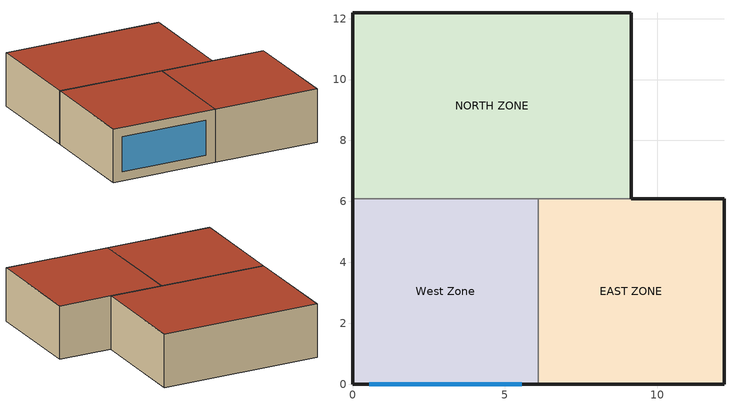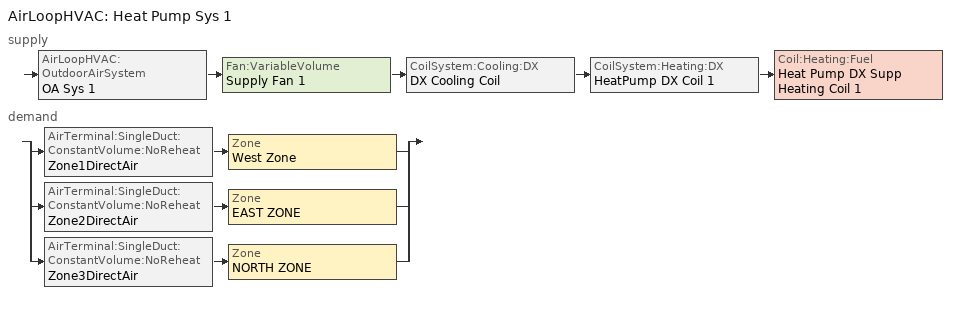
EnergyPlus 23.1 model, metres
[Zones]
West Zone
 floor adiabatic (FLOOR SLAB 8 IN): 0,0 0,6.1 6.1,6.1 6.1,0 z0
 wall outside (EXTWALL80): 0,6.1 0,0 6.1,0 z0:3.05
 wall to NORTH ZONE (PARTITION06): 6.1,6.1 0,6.1 z0:3.05
 wall to EAST ZONE (PARTITION06): 6.1,0 6.1,6.1 z0:3.05
 window (WIN-CON-LIGHT): 0.55,0 5.55,0 z0.5:2.5
 roof outside (ROOF34): 0,6.1 0,0 6.1,0 6.1,6.1 z3.05
EAST ZONE
 floor adiabatic (FLOOR SLAB 8 IN): 6.1,0 6.1,6.1 12.19,6.1 12.19,0 z0
 wall outside (EXTWALL80): 6.1,0 12.19,0 12.19,6.1 9.14,6.1 z0:3.05
 wall to NORTH ZONE (PARTITION06): 9.14,6.1 6.1,6.1 z0:3.05
 roof outside (ROOF34): 6.1,6.1 6.1,0 12.19,0 12.19,6.1 z3.05
NORTH ZONE
 floor adiabatic (FLOOR SLAB 8 IN): 0,6.1 0,12.19 9.14,12.19 9.14,6.1 z0
 wall outside (EXTWALL80): 9.14,6.1 9.14,12.19 0,12.19 0,6.1 z0:3.05
 roof outside (ROOF34): 0,12.19 0,6.1 9.14,6.1 9.14,12.19 z3.05
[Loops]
AirLoopHVAC 'Heat Pump Sys 1'
 supply: AirLoopHVAC:OutdoorAirSystem 'OA Sys 1' > Fan:VariableVolume 'Supply Fan 1' > CoilSystem:Cooling:DX 'DX Cooling Coil' > CoilSystem:Heating:DX 'HeatPump DX Coil 1' > Coil:Heating:Fuel 'Heat Pump DX Supp Heating Coil 1'
 demand: split
  | AirTerminal:SingleDuct:ConstantVolume:NoReheat 'Zone1DirectAir' > Zone 'West Zone'
  | AirTerminal:SingleDuct:ConstantVolume:NoReheat 'Zone2DirectAir' > Zone 'EAST ZONE'
  | AirTerminal:SingleDuct:ConstantVolume:NoReheat 'Zone3DirectAir' > Zone 'NORTH ZONE'
[Building]
NONE: North Axis {deg}=0; Terrain=Suburbs; Loads Convergence Tolerance Value {W}=0.04; Temperature Convergence Tolerance Value {deltaC}=0.4; Solar Distribution=FullInteriorAndExterior; Maximum Number of Warmup Days=25; Minimum Number of Warmup Days=6
[Site:Location]
CHICAGO_IL_USA TMY2-94846: Latitude {deg}=41.78; Longitude {deg}=-87.75; Time Zone {hr}=-6; Elevation {m}=190
[SizingPeriod:DesignDay] Day of Month=21; Humidity Condition Type=Wetbulb; Barometric Pressure {Pa}=99063; Rain Indicator=No; Snow Indicator=No; Daylight Saving Time Indicator=No; Solar Model Indicator=ASHRAEClearSky
Name | Month | Day Type | Maximum Dry-Bulb Temperature {C} | Daily Dry-Bulb Temperature Range {deltaC} | Wetbulb or DewPoint at Maximum Dry-Bulb {C} | Wind Speed {m/s} | Wind Direction {deg} | Sky Clearness
CHICAGO_IL_USA Annual Heating 99% Design Conditions DB | 1 | WinterDesignDay | -17.3 | 0 | -17.3 | 4.9 | 270 | 0
CHICAGO_IL_USA Annual Cooling 1% Design Conditions DB/MCWB | 7 | SummerDesignDay | 31.5 | 10.7 | 23 | 5.3 | 230 | 1
[Site:GroundTemperature:BuildingSurface]
20.03, 20.03, 20.13, 20.3, 20.43, 20.52, 20.62, 20.77, 20.78, 20.55, 20.44, 20.2
[Material] Thermal Absorptance=0.9
Name | Roughness | Thickness {m} | Conductivity {W/m-K} | Density {kg/m3} | Specific Heat {J/kg-K} | Solar Absorptance | Visible Absorptance
A1 - 1 IN STUCCO | Smooth | 0.0253898 | 0.691831 | 1858.142 | 836.8 | 0.92 | 0.92
C4 - 4 IN COMMON BRICK | Rough | 0.0614984 | 0.726422 | 1922.216 | 836.8 | 0.76 | 0.76
E1 - 3 / 4 IN PLASTER OR GYP BOARD | Smooth | 0.01905 | 0.726422 | 1601.846 | 836.8 | 0.92 | 0.92
C6 - 8 IN CLAY TILE | Smooth | 0.203302 | 0.570761 | 1121.292 | 836.8 | 0.82 | 0.82
C10 - 8 IN HW CONCRETE | MediumRough | 0.203302 | 1.729577 | 2242.585 | 836.8 | 0.65 | 0.65
E2 - 1 / 2 IN SLAG OR STONE | Rough | 0.0127102 | 1.435549 | 881.0155 | 1673.6 | 0.55 | 0.55
E3 - 3 / 8 IN FELT AND MEMBRANE | Rough | 0.00954024 | 0.190253 | 1121.292 | 1673.6 | 0.75 | 0.75
B5 - 1 IN DENSE INSULATION | VeryRough | 0.0253898 | 0.0432394 | 91.30524 | 836.8 | 0.5 | 0.5
C12 - 2 IN HW CONCRETE | MediumRough | 0.0509016 | 1.729577 | 2242.585 | 836.8 | 0.65 | 0.65
[WindowMaterial:Glazing]
WIN-LAY-GLASS-LIGHT: Optical Data Type=SpectralAverage; Thickness {m}=0.001; Solar Transmittance at Normal Incidence=0.9; Front Side Solar Reflectance at Normal Incidence=0.031; Back Side Solar Reflectance at Normal Incidence=0.031; Visible Transmittance at Normal Incidence=0.9; Front Side Visible Reflectance at Normal Incidence=0.05; Back Side Visible Reflectance at Normal Incidence=0.05; Infrared Transmittance at Normal Incidence=0; Front Side Infrared Hemispherical Emissivity=0.84; Back Side Infrared Hemispherical Emissivity=0.84; Conductivity {W/m-K}=1.2
[Construction]
EXTWALL80: A1 - 1 IN STUCCO, C4 - 4 IN COMMON BRICK, E1 - 3 / 4 IN PLASTER OR GYP BOARD
PARTITION06: E1 - 3 / 4 IN PLASTER OR GYP BOARD, C6 - 8 IN CLAY TILE, E1 - 3 / 4 IN PLASTER OR GYP BOARD
FLOOR SLAB 8 IN: C10 - 8 IN HW CONCRETE
ROOF34: E2 - 1 / 2 IN SLAG OR STONE, E3 - 3 / 8 IN FELT AND MEMBRANE, B5 - 1 IN DENSE INSULATION, C12 - 2 IN HW CONCRETE
WIN-CON-LIGHT: WIN-LAY-GLASS-LIGHT
[Zone] Type=1; Multiplier=1; Ceiling Height {m}=autocalculate; Volume {m3}=autocalculate
West Zone; EAST ZONE; NORTH ZONE
[People] Number of People Schedule=Office Occupancy; Number of People Calculation Method=people; Fraction Radiant=0.3; Activity Level Schedule=Activity Sch; Carbon Dioxide Generation Rate {m3/s-W}=3.82E-8; Mean Radiant Temperature Calculation Type=zoneaveraged; Work Efficiency Schedule=Work Eff Sch; Clothing Insulation Calculation Method=ClothingInsulationSchedule; Clothing Insulation Schedule=Clothing Sch; Air Velocity Schedule=Air Velo Sch; Thermal Comfort Model 1 Type=FANGER
Name | Zone or ZoneList or Space or SpaceList | Number of People
WestPeople | West Zone | 3
EastPeople | EAST ZONE | 3
NorthPeople | NORTH ZONE | 4
[Lights] Schedule=Office Lighting; Design Level Calculation Method=LightingLevel; Lighting Level {W}=2343; Return Air Fraction=0; Fraction Radiant=0.2; Fraction Visible=0.2; Fraction Replaceable=0
Name | Zone or ZoneList or Space or SpaceList
EAST ZONE Lights 1 | EAST ZONE
NORTH ZONE Lights 1 | NORTH ZONE
[ElectricEquipment] Schedule=Intermittent; Design Level Calculation Method=EquipmentLevel; Design Level {W}=0; Fraction Latent=0; Fraction Radiant=0.3; Fraction Lost=0
Name | Zone or ZoneList or Space or SpaceList
West Zone ElecEq 1 | West Zone
EAST ZONE ElecEq 1 | EAST ZONE
NORTH ZONE ElecEq 1 | NORTH ZONE
[ZoneInfiltration:DesignFlowRate] Design Flow Rate Calculation Method=AirChanges/Hour; Constant Term Coefficient=1
Name | Zone or ZoneList or Space or SpaceList | Air Changes per Hour {1/hr}
West Zone Inf | West Zone | 0.5
EAST ZONE Inf | EAST ZONE | 0.5
NORTH ZONE Inf | NORTH ZONE | 0.75
[DesignSpecification:OutdoorAir] Outdoor Air Method=flow/person; Outdoor Air Flow per Person {m3/s-person}=0.00944; Outdoor Air Flow per Zone Floor Area {m3/s-m2}=0; Outdoor Air Flow per Zone {m3/s}=0
SZ DSOA West Zone; SZ DSOA EAST ZONE; SZ DSOA NORTH ZONE
[Sizing:Zone] Zone Cooling Design Supply Air Temperature Input Method=SupplyAirTemperature; Zone Cooling Design Supply Air Temperature {C}=14; Zone Heating Design Supply Air Temperature Input Method=SupplyAirTemperature; Zone Heating Design Supply Air Temperature {C}=48; Zone Cooling Design Supply Air Humidity Ratio {kgWater/kgDryAir}=0.009; Zone Heating Design Supply Air Humidity Ratio {kgWater/kgDryAir}=0.009; Zone Heating Sizing Factor=0; Zone Cooling Sizing Factor=0; Cooling Design Air Flow Method=DesignDay; Cooling Design Air Flow Rate {m3/s}=0; Heating Design Air Flow Method=DesignDay; Heating Design Air Flow Rate {m3/s}=0; Account for Dedicated Outdoor Air System=No; Dedicated Outdoor Air System Control Strategy=NeutralSupplyAir; Dedicated Outdoor Air Low Setpoint Temperature for Design {C}=autosize; Dedicated Outdoor Air High Setpoint Temperature for Design {C}=autosize
Name | Design Specification Outdoor Air Object
West Zone | SZ DSOA West Zone
EAST ZONE | SZ DSOA EAST ZONE
NORTH ZONE | SZ DSOA NORTH ZONE
[Sizing:System]
Heat Pump Sys 1: Type of Load to Size On=sensible; Design Outdoor Air Flow Rate {m3/s}=autosize; Central Heating Maximum System Air Flow Ratio=0.3; Preheat Design Temperature {C}=7; Preheat Design Humidity Ratio {kgWater/kgDryAir}=0.008; Precool Design Temperature {C}=11; Precool Design Humidity Ratio {kgWater/kgDryAir}=0.008; Central Cooling Design Supply Air Temperature {C}=13; Central Heating Design Supply Air Temperature {C}=50; Type of Zone Sum to Use=noncoincident; 100% Outdoor Air in Cooling=no; 100% Outdoor Air in Heating=no; Central Cooling Design Supply Air Humidity Ratio {kgWater/kgDryAir}=0.008; Central Heating Design Supply Air Humidity Ratio {kgWater/kgDryAir}=0.008; Cooling Supply Air Flow Rate Method=DesignDay; Cooling Supply Air Flow Rate {m3/s}=0; Heating Supply Air Flow Rate Method=DesignDay; Heating Supply Air Flow Rate {m3/s}=0; Zone Maximum Outdoor Air Fraction=1; Cooling Design Capacity Method=CoolingDesignCapacity; Cooling Design Capacity {W}=autosize; Heating Design Capacity Method=HeatingDesignCapacity; Heating Design Capacity {W}=autosize; Central Cooling Capacity Control Method=VAV
[ZoneControl:Thermostat]
Name | Zone or ZoneList | Control Type Schedule | Control 1 | Control 2
Zone 1 Thermostat | West Zone | Zone Control Type Sched | Heating Setpoint with SB | Cooling Setpoint with SB
Zone 2 Thermostat | EAST ZONE | Dual Zone Control Type Sched | East Zone DualSPSched
Zone 3 Thermostat | NORTH ZONE | Zone Control Type Sched | Heating Setpoint with SB | Cooling Setpoint with SB
[ThermostatSetpoint:SingleHeating]
Heating Setpoint with SB: Setpoint Temperature Schedule=Heating Setpoints
[ThermostatSetpoint:SingleCooling]
Cooling Setpoint with SB: Setpoint Temperature Schedule=Cooling Setpoints
[ThermostatSetpoint:DualSetpoint]
East Zone DualSPSched: Heating Setpoint Temperature Schedule=Heating Setpoints; Cooling Setpoint Temperature Schedule=Cooling Setpoints
[AirTerminal:SingleDuct:ConstantVolume:NoReheat] Availability Schedule=FanAndCoilAvailSched; Maximum Air Flow Rate {m3/s}=autosize
Zone1DirectAir; Zone2DirectAir; Zone3DirectAir
[Zone equipment]
West Zone: Zone1DirectAir
EAST ZONE: Zone2DirectAir
NORTH ZONE: Zone3DirectAir
[Fan:VariableVolume]
Supply Fan 1: Availability Schedule=FanAndCoilAvailSched; Fan Total Efficiency=0.7; Pressure Rise {Pa}=300; Maximum Flow Rate {m3/s}=0.665219; Fan Power Minimum Flow Rate Input Method=Fraction; Fan Power Minimum Flow Fraction=0.05; Motor Efficiency=0.9; Motor In Airstream Fraction=0; Fan Power Coefficient 1=0.0699015; Fan Power Coefficient 2=1.39501; Fan Power Coefficient 3=-3.35487; Fan Power Coefficient 4=2.89232; Fan Power Coefficient 5=0
[Coil:Cooling:DX]
Heat Pump ACDXCoil 1: Availability Schedule=FanAndCoilAvailSched; Performance Object=Heat Pump ACDXCoil 1 Performance
[Coil:Cooling:DX:CurveFit:Performance]
Heat Pump ACDXCoil 1 Performance: Compressor Fuel Type=Electricity; Base Operating Mode=Heat Pump ACDXCoil 1 Operating Mode
[Coil:Cooling:DX:CurveFit:OperatingMode]
Heat Pump ACDXCoil 1 Operating Mode: Rated Gross Total Cooling Capacity {W}=10500; Rated Evaporator Air Flow Rate {m3/s}=0.665219; Nominal Speed Number=1; Speed 1=Heat Pump ACDXCoil 1 Speed 1 Performance
[Coil:Cooling:DX:CurveFit:Speed]
Heat Pump ACDXCoil 1 Speed 1 Performance: Gross Total Cooling Capacity Fraction=1; Evaporator Air Flow Rate Fraction=1; Condenser Air Flow Rate Fraction=1; Gross Sensible Heat Ratio=autosize; Gross Cooling COP {W/W}=3; Active Fraction of Coil Face Area=1; 2023 Rated Evaporator Fan Power Per Volume Flow Rate {W/(m3/s)}=934.4; Evaporative Condenser Pump Power Fraction=1; Total Cooling Capacity Modifier Function of Temperature Curve=HPACCoolCapFT; Total Cooling Capacity Modifier Function of Air Flow Fraction Curve=HPACCoolCapFFF; Energy Input Ratio Modifier Function of Temperature Curve=HPACCOOLEIRFT; Energy Input Ratio Modifier Function of Air Flow Fraction Curve=HPACCOOLEIRFFF; Part Load Fraction Correlation Curve=HPACCOOLPLFFPLR
[Coil:Heating:Fuel]
Heat Pump DX Supp Heating Coil 1: Availability Schedule=FanAndCoilAvailSched; Fuel Type=NaturalGas; Burner Efficiency=0.8; Nominal Capacity {W}=autosize
[Coil:Heating:DX:VariableSpeed]
Heat Pump DX Heating Coil 1: Number of Speeds=4; Nominal Speed Level=4; Rated Heating Capacity At Selected Nominal Speed Level {W}=15000; Rated Air Flow Rate At Selected Nominal Speed Level {m3/s}=0.665219; Energy Part Load Fraction Curve=HPACCOOLPLFFPLR; Defrost Energy Input Ratio Function of Temperature Curve=HPDFEIRFT; Minimum Outdoor Dry-Bulb Temperature for Compressor Operation {C}=-8; Maximum Outdoor Dry-Bulb Temperature for Defrost Operation {C}=0.5; Crankcase Heater Capacity {W}=200; Maximum Outdoor Dry-Bulb Temperature for Crankcase Heater Operation {C}=10; Defrost Strategy=ReverseCycle; Defrost Control=OnDemand; Defrost Time Period Fraction=0.166667; Resistive Defrost Heater Capacity {W}=10500; Speed 1 Reference Unit Gross Rated Heating Capacity {W}=5625; Speed 1 Reference Unit Gross Rated Heating COP {W/W}=2.75; Speed 1 Reference Unit Rated Air Flow Rate {m3/s}=0.249457; Speed 1 Heating Capacity Function of Temperature Curve=HPACHeatCapFT; Speed 1 Total  Heating Capacity Function of Air Flow Fraction Curve=HPACHeatCapFFF; Speed 1 Energy Input Ratio Function of Temperature Curve=HPACHeatEIRFT; Speed 1 Energy Input Ratio Function of Air Flow Fraction Curve=HPACHeatEIRFFF; Speed 2 Reference Unit Gross Rated Heating Capacity {W}=7500; Speed 2 Reference Unit Gross Rated Heating COP {W/W}=2.75; Speed 2 Reference Unit Rated Air Flow Rate {m3/s}=0.332609; Speed 2 Heating Capacity Function of Temperature Curve=HPACHeatCapFT; Speed 2 Total  Heating Capacity Function of Air Flow Fraction Curve=HPACHeatCapFFF; Speed 2 Energy Input Ratio Function of Temperature Curve=HPACHeatEIRFT; Speed 2 Energy Input Ratio Function of Air Flow Fraction Curve=HPACHeatEIRFFF; Speed 3 Reference Unit Gross Rated Heating Capacity {W}=11250; Speed 3 Reference Unit Gross Rated Heating COP {W/W}=2.75; Speed 3 Reference Unit Rated Air Flow Rate {m3/s}=0.498914; Speed 3 Heating Capacity Function of Temperature Curve=HPACHeatCapFT; Speed 3 Total  Heating Capacity Function of Air Flow Fraction Curve=HPACHeatCapFFF; Speed 3 Energy Input Ratio Function of Temperature Curve=HPACHeatEIRFT; Speed 3 Energy Input Ratio Function of Air Flow Fraction Curve=HPACHeatEIRFFF; Speed 4 Reference Unit Gross Rated Heating Capacity {W}=15000; Speed 4 Reference Unit Gross Rated Heating COP {W/W}=2.75; Speed 4 Reference Unit Rated Air Flow Rate {m3/s}=0.665219; Speed 4 Heating Capacity Function of Temperature Curve=HPACHeatCapFT; Speed 4 Heating Capacity Function of Air Flow Fraction Curve=HPACHeatCapFFF; Speed 4 Energy Input Ratio Function of Temperature Curve=HPACHeatEIRFT; Speed 4 Energy Input Ratio Function of Air Flow Fraction Curve=HPACHeatEIRFFF
[CoilSystem:Cooling:DX]
DX Cooling Coil: Availability Schedule=FanAndCoilAvailSched; Cooling Coil=Heat Pump ACDXCoil 1; Dehumidification Control Type=None; Run on Sensible Load=yes; Run on Latent Load=No
[CoilSystem:Heating:DX]
HeatPump DX Coil 1: Availability Schedule=FanAndCoilAvailSched; Heating Coil=Heat Pump DX Heating Coil 1
[Controller:OutdoorAir]
OA Controller 1: Minimum Outdoor Air Flow Rate {m3/s}=autosize; Maximum Outdoor Air Flow Rate {m3/s}=0.665219; Economizer Control Type=NoEconomizer; Economizer Control Action Type=ModulateFlow; Lockout Type=NoLockout; Minimum Limit Type=ProportionalMinimum; Minimum Outdoor Air Schedule=OAFractionSched
[AirLoopHVAC]
Heat Pump Sys 1: Design Supply Air Flow Rate {m3/s}=0.665219
[AvailabilityManager:Scheduled]
Name | Schedule
Heat Pump 1 Avail | FanAndCoilAvailSched
Outdoor Air 1 Avail | OutdoorAirAvailSched
[SetpointManager:SingleZone:Reheat]
Sys 1 setpoint manager: Control Variable=Temperature; Minimum Supply Air Temperature {C}=10; Maximum Supply Air Temperature {C}=50; Control Zone=East Zone; Setpoint Node or NodeList=Sys 1 Setpoint nodes
[Schedule:Compact]
Activity Sch; Work Eff Sch: Through: 12/31, For: Alldays, Until: 24:00, 0
Clothing Sch: Through: 12/31, For: Alldays, Until: 24:00, 1
Air Velo Sch: Through: 12/31, For: Alldays, Until: 24:00, 0.137
Office Occupancy: Through: 12/31, For: Weekdays, Until: 6:00, 0, Until: 7:00, 0.1, Until: 8:00, 0.5, Until: 12:00, 1, Until: 13:00, 0.5, Until: 16:00, 1, Until: 17:00, 0.5, Until: 18:00, 0.1, Until: 24:00, 0, For: Weekends Holidays CustomDay1 CustomDay2, Until: 24:00, 0, For: SummerDesignDay, Until: 24:00, 1, For: WinterDesignDay, Until: 24:00, 0.05
Intermittent: Through: 12/31, For: Weekdays, Until: 8:00, 0, Until: 18:00, 1, Until: 24:00, 0, For: Weekends Holidays CustomDay1 CustomDay2, Until: 24:00, 0, For: SummerDesignDay, Until: 24:00, 1, For: WinterDesignDay, Until: 24:00, 0.15
Office Lighting: Through: 12/31, For: Weekdays, Until: 6:00, 0.05, Until: 7:00, 0.2, Until: 17:00, 1, Until: 18:00, 0.5, Until: 24:00, 0.05, For: Weekends Holidays CustomDay1 CustomDay2, Until: 24:00, 0.05, For: SummerDesignDay, Until: 24:00, 1, For: WinterDesignDay, Until: 24:00, 0.15
FANANDCOILAVAILSCHED: Through: 9/30, For: Weekdays, Until: 7:00, 0, Until: 17:00, 1, Until: 24:00, 0, For: Weekends Holidays CustomDay1 CustomDay2, Until: 24:00, 0, For: SummerDesignDay WinterDesignDay, Until: 24:00, 1, Through: 12/31, For: Alldays, Until: 24:00, 1
OUTDOORAIRAVAILSCHED: Through: 12/31, For: Weekdays, Until: 7:00, 0, Until: 17:00, 1, Until: 24:00, 0, For: Weekends Holidays CustomDay1 CustomDay2, Until: 24:00, 0, For: SummerDesignDay WinterDesignDay, Until: 24:00, 1
OAFRACTIONSCHED: Through: 12/31, For: Weekdays Weekends Holidays CustomDay1 CustomDay2, Until: 7:00, 0, Until: 17:00, 1, Until: 24:00, 0, For: SummerDesignDay WinterDesignDay, Until: 24:00, 1
HEATING SETPOINTS: Through: 12/31, For: Weekdays Weekends Holidays CustomDay1 CustomDay2, Until: 7:00, 15, Until: 17:00, 20, Until: 24:00, 15, For: SummerDesignDay, Until: 24:00, 15, For: WinterDesignDay, Until: 24:00, 20
COOLING SETPOINTS: Through: 12/31, For: Weekdays Weekends Holidays CustomDay1 CustomDay2, Until: 7:00, 30, Until: 17:00, 24, Until: 24:00, 30, For: SummerDesignDay, Until: 24:00, 24, For: WinterDesignDay, Until: 24:00, 50
ZONE CONTROL TYPE SCHED: Through: 3/31, For: Alldays, Until: 24:00, 1, Through: 9/30, For: Alldays, Until: 24:00, 2, Through: 12/31, For: Alldays, Until: 24:00, 1
Dual Zone Control Type Sched: Through: 12/31, For: AllDays, Until: 24:00, 4
[Curve:Quadratic]
Name | Coefficient1 Constant | Coefficient2 x | Coefficient3 x**2 | Minimum Value of x | Maximum Value of x
HPACCoolCapFFF | 0.8 | 0.2 | 0 | 0.5 | 1.5
HPACCOOLEIRFFF | 1.156 | -0.1816 | 0.0256 | 0.5 | 1.5
HPACCOOLPLFFPLR | 1 | 0 | 0 | 0 | 1
HPACHeatEIRFFF | 1.3824 | -0.4336 | 0.0512 | 0.5 | 1.5
[Curve:Cubic]
HPACHeatCapFFF: Coefficient1 Constant=0.84; Coefficient2 x=0.16; Coefficient3 x**2=0; Coefficient4 x**3=0; Minimum Value of x=0.5; Maximum Value of x=1.5
[Curve:Biquadratic] Input Unit Type for X=Temperature; Input Unit Type for Y=Temperature; Output Unit Type=Dimensionless
Name | Coefficient1 Constant | Coefficient2 x | Coefficient3 x**2 | Coefficient4 y | Coefficient5 y**2 | Coefficient6 x*y | Minimum Value of x | Maximum Value of x | Minimum Value of y | Maximum Value of y | Minimum Curve Output | Maximum Curve Output
HPACHeatCapFT | 0.913597 | -0.000591772 | 0.000136017 | 0.012786 | 5.27533e-05 | -8.94155e-05 | 17.78 | 23.33 | -30.56 | 17.22 | 0.3166 | 1.255
HPACHeatEIRFT | 0.601984 | 0.0186496 | 0.000222563 | -0.00537656 | 0.000773762 | -0.000818204 | 17.78 | 23.33 | -30.56 | 17.22 | 0.8154 | 2.7325
HPACCoolCapFT | 0.766956 | 0.0107756 | -4.14703e-05 | 0.00134961 | -0.000261144 | 0.000457488 | 12.77778 | 23.88889 | 18 | 46.11111
HPACCOOLEIRFT; HPDFEIRFT | 0.297145 | 0.0430933 | -0.000748766 | 0.00597727 | 0.000482112 | -0.000956448 | 12.77778 | 23.88889 | 18 | 46.11111
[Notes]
DXCoilSystemAuto.idf
Basic file description:  DX coil systems for both cooling and heating.
1 story building divided into 3 interior conditioned zones. Roof with no plenum.
No ground contact with floor.
Highlights:              Example of built up heat pump air conditioner with autosizing.
This file is similar to HeatPumpAuto.idf but uses lower level description of
air handler components with setpoint managers instead of load-based unitary controls
Simulation Location/Run: CHICAGO_IL_USA TMY2-94846, 2 design days, 2 run periods,
Run Control executes two run periods (see RUN PERIOD object)
Location:                Chicago, IL
Design Days:             CHICAGO_IL_USA Annual Heating 99% Design Conditions DB, MaxDB= -17.3°C
CHICAGO_IL_USA Annual Cooling 1% Design Conditions, MaxDB=  31.5°C MCWB=  23.0°C
Run Period (Weather File): Winter 1/14, Summer 7/7, CHICAGO_IL_USA TMY2-94846
Run Control:             Zone and System sizing with weather file run control (no design days run)
Building: Single floor rectangular L-shaped building 40 ft south wall, 40 ft west wall, zone height 10 feet.
There is a single window in West Zone's south wall. The walls are 1 in stucco over 4 in common brick
and gypboard. The roof is a built up roof with 1/2 in stone over 3/8 in felt over 1 in dense insulation
supported by 2 in heavy weight concrete. The window is single pane 3mm clear.
The window to wall ratio is approximately 0.07.
The building is oriented due north.
Floor Area:        130.1 m2 (1403 ft2)
Number of Stories: 1
Zone Description Details:
|       West         |         East           |    window = *
Internal gains description:     ZONE West      - lighting is 0 watts, equip is 2928.751 watts, 3 occupants
Internal gains description:     ZONE North     - lighting is 878.6252 watts, equip is 2928.751 watts, 4 occupants
Internal gains description:     ZONE East      - lighting is 1464.375 watts, equip is 1464.375 watts, 3 occupants
Interzone Surfaces:             3 interzone surfaces (see diagram)
Internal Mass:                  None
Detached Shading:               None
Daylight:                       None
Natural Ventilation:            None
Compact Schedules:              Yes
Solair Distribution:            FullInteriorAndExterior
HVAC:                           UNITARYSYSTEM:HEATPUMP:AIRTOAIR
Heat pump using a single air loop serving 3 zones.  Heat pump configured with a
blow through fan, heat pump defrost is timed using a resistive heating element.
Heating set point during winter months is 20 C during occupied hours,
15 C set-back otherwise.  Cooling set point at 24 C during occupied hours only.
Cooling coil off all winter. Heat Pump has a gas supplemental heater.
Zonal Equipment:                DIRECT AIR
Central Air Handling Equipment: Yes, AirLoopHVAC:HeatPumpOnly, AirLoopHVAC:UnitaryCoolOnly
System Equipment Autosize:      Yes
Purchased Cooling:              No
Purchased Heating:              No
Purchased Chilled Water:        No
Purchased Hot Water:            No
Coils:                          Coil:Cooling:DX:SingleSpeed, Coil:Heating:DX:VariableSpeed, Coil:Heating:Fuel
Pumps:                          None
Boilers:                        None
Chillers:                       None
Towers:                         None
Standard Reports:               All Summary Predefined Reports
Timestep or Hourly Variables:   TimeStep
Time bins Report:               None
HTML Report:                    Predefined All Summary
Environmental Emissions:        None
Utility Tariffs:                None
